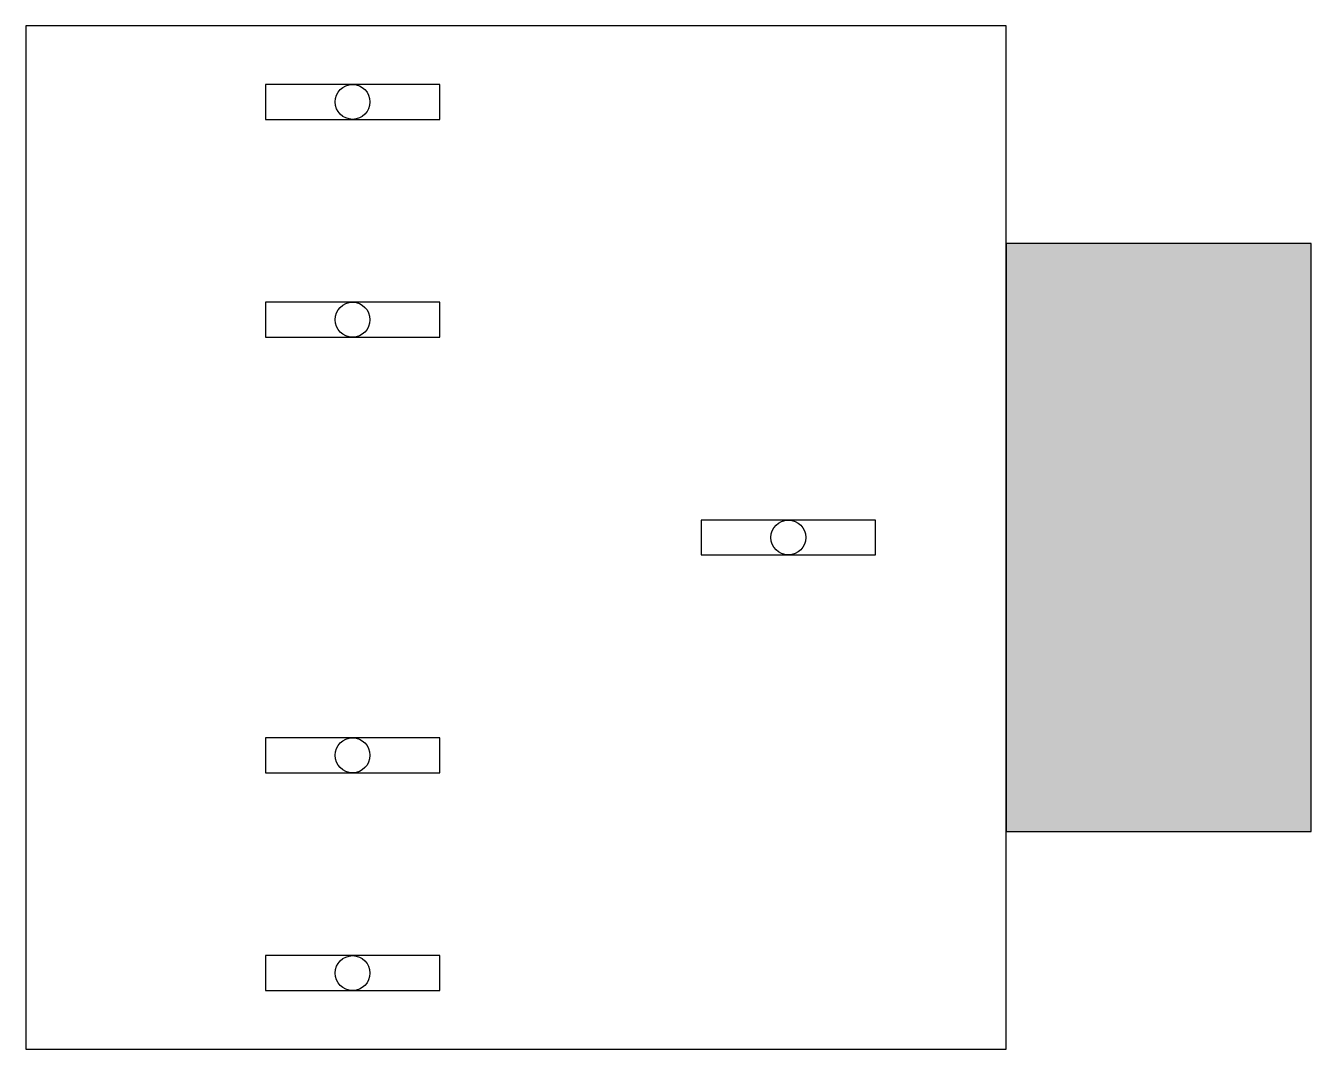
# Model space of a CAD drawing. Header units: inches. Extents: x 0 to 0.59, y 0 to 0.47.
import ezdxf

# ---------------------------------------------------------------- set-up
doc = ezdxf.new("R2010")
doc.units = ezdxf.units.IN
doc.header["$MEASUREMENT"] = 0

msp = doc.modelspace()

# ---------------------------------------------------------------- hatches: boundary and pattern name
h = msp.add_hatch(color=256)
h.set_gradient(color1=(255, 127, 255), color2=(255, 127, 255))
h.paths.add_polyline_path([(0.45, 0.37), (0.45, 0.1), (0.59, 0.1), (0.59, 0.37)])

# ---------------------------------------------------------------- linework, layer by layer
for points in [[(0, 0.47), (0, 0), (0.45, 0), (0.45, 0.47)], [(0.11, 0.443), (0.11, 0.427), (0.19, 0.427), (0.19, 0.443)], [(0.45, 0.37), (0.45, 0.1), (0.59, 0.1), (0.59, 0.37)], [(0.11, 0.343), (0.11, 0.327), (0.19, 0.327), (0.19, 0.343)], [(0.31, 0.243), (0.31, 0.227), (0.39, 0.227), (0.39, 0.243)], [(0.11, 0.143), (0.11, 0.127), (0.19, 0.127), (0.19, 0.143)], [(0.11, 0.043), (0.11, 0.027), (0.19, 0.027), (0.19, 0.043)]]:
    msp.add_lwpolyline(points, close=True)
for centre in [(0.15, 0.435), (0.15, 0.335), (0.35, 0.235), (0.15, 0.135), (0.15, 0.035)]:
    msp.add_circle(centre, 0.008)

doc.saveas('drawing.dxf')
